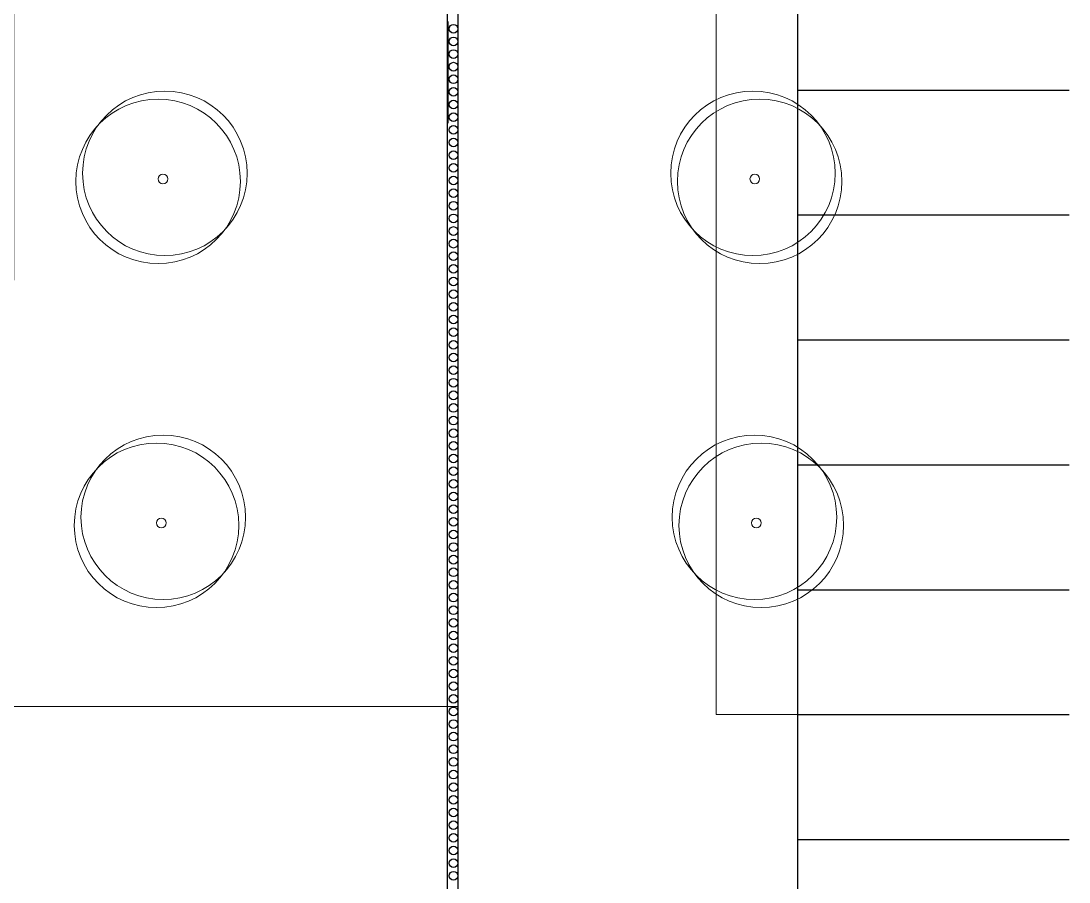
# Model space of a CAD drawing. Header units: metres. Extents: x 0 to 570, y -16 to 122.
# Drawn here: x 549.19 to 568.49, y 78.81 to 94.66 of the extents above; entities that cross this region are included whole.
import ezdxf

# ---------------------------------------------------------------- set-up
doc = ezdxf.new("R2010")
doc.units = ezdxf.units.M
doc.layers.add('ARQ- ARBOLES', color=85, linetype='Continuous', lineweight=13)
doc.layers.add('ARQ-ZONAS VERDES', color=82, linetype='Continuous', lineweight=13)
for name, color, linetype in [('ARQ-MOBILIARIO URBANO', 252, 'Continuous'), ('ARQ-MUROS MAMPOSTERIA', 7, 'Continuous'), ('ARQ-SUELO', 252, 'Continuous')]:
    doc.layers.add(name, color=color, linetype=linetype)

# ---------------------------------------------------------------- blocks, each defined once
blk = doc.blocks.new('ARBOL')
at = {"layer": 'ARQ- ARBOLES'}
for centre, radius in [((128.732, 225.111), 1.515), ((128.856, 224.963), 1.515), ((128.821, 225.067), 0.0892)]:
    blk.add_circle(centre, radius, dxfattribs=at)
blk = doc.blocks.new('reja')
at = {"layer": 'ARQ-MOBILIARIO URBANO'}
blk.add_line((132.25, 277.003), (132.25, 275.131), dxfattribs=at)
for points in [[(132.436, 234.341), (132.442, 285.041), (87.754, 285.041), (87.754, 279.341)], [(132.236, 234.341), (132.242, 284.841), (87.954, 284.841), (87.954, 279.341)]]:
    blk.add_lwpolyline(points, dxfattribs=at)
for centre in [(132.353, 276.871), (132.353, 276.638), (132.353, 276.405), (132.353, 276.172), (132.353, 275.94), (132.353, 275.707), (132.353, 275.474), (132.353, 275.241), (132.353, 275.008), (132.353, 274.776), (132.353, 274.543), (132.353, 274.31), (132.353, 274.077), (132.353, 273.844), (132.353, 273.612), (132.353, 273.379), (132.353, 273.146), (132.353, 272.913), (132.353, 272.681), (132.353, 272.448), (132.353, 272.215), (132.353, 271.982), (132.353, 271.749), (132.353, 271.517), (132.353, 271.284), (132.353, 271.051), (132.353, 270.818), (132.353, 270.585), (132.353, 270.353), (132.353, 270.12), (132.353, 269.887), (132.353, 269.654), (132.353, 269.421), (132.353, 269.189), (132.353, 268.956), (132.353, 268.723), (132.353, 268.49), (132.353, 268.258), (132.353, 268.025), (132.353, 267.792), (132.353, 267.559), (132.353, 267.326), (132.353, 267.094), (132.353, 266.861), (132.353, 266.628), (132.353, 266.395), (132.353, 266.162), (132.353, 265.93), (132.353, 265.697), (132.353, 265.464), (132.353, 265.231), (132.353, 264.999), (132.353, 264.766), (132.353, 264.533), (132.353, 264.3), (132.353, 264.067), (132.353, 263.835), (132.353, 263.602), (132.353, 263.369), (132.353, 263.136), (132.353, 262.903), (132.353, 262.671), (132.353, 262.438), (132.353, 262.205), (132.353, 261.972), (132.353, 261.739), (132.353, 261.507), (132.353, 261.274)]:
    blk.add_circle(centre, 0.08, dxfattribs=at)

msp = doc.modelspace()

# ---------------------------------------------------------------- linework, layer by layer
at = {"layer": 'ARQ-SUELO'}
for points in [[(563.493, 100.289), (563.493, 51.989)], [(563.493, 93.389), (568.493, 93.389)], [(563.493, 91.089), (568.493, 91.089)], [(563.493, 88.789), (568.493, 88.789)], [(563.493, 86.489), (568.493, 86.489)], [(563.493, 84.189), (568.493, 84.189)], [(563.493, 81.889), (568.493, 81.889)], [(563.493, 79.589), (568.493, 79.589)]]:
    msp.add_lwpolyline(points, dxfattribs=at)
at = {"layer": 'ARQ-ZONAS VERDES'}
for points in [[(557.244, 102.689), (537.656, 102.689), (537.656, 99.189), (539.256, 99.189), (539.256, 100.189), (542.156, 100.189), (542.156, 99.189), (547.156, 99.189), (547.156, 95.989), (549.056, 95.989), (549.056, 89.889), (547.156, 89.889), (547.156, 86.689), (542.156, 86.689), (542.156, 85.689), (539.256, 85.689), (539.256, 82.039), (557.242, 82.039), (557.244, 102.689)], [(563.493, 100.289), (561.993, 100.289), (561.993, 81.889), (563.493, 81.889), (563.493, 100.289)]]:
    msp.add_lwpolyline(points, dxfattribs=at)

# ---------------------------------------------------------------- block references
at = {"layer": 'ARQ-MUROS MAMPOSTERIA'}
msp.add_blockref('reja', (424.803, -182.352), dxfattribs=at)
at = {"layer": 'ARQ-ZONAS VERDES', "xscale": -1, "rotation": 180}
for p in [(422.984, 316.819), (422.954, 310.485)]:
    msp.add_blockref('ARBOL', p, dxfattribs=at)
at = {"layer": 'ARQ-ZONAS VERDES', "rotation": 180}
for p in [(691.527, 316.819), (691.556, 310.485)]:
    msp.add_blockref('ARBOL', p, dxfattribs=at)

doc.saveas('drawing.dxf')
